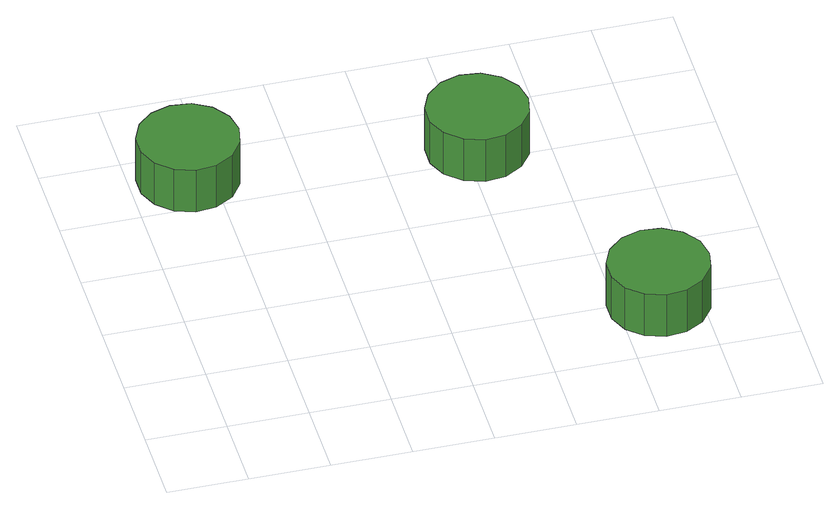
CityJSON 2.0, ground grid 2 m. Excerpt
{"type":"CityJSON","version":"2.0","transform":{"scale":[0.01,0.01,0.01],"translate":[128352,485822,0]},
"CityObjects":{
"tree1":{"type":"SolitaryVegetationObject","attributes":{"function":"something"},"geometry":[{"type":"MultiSurface","lod":"1","boundaries":[[[0,1,2,3,4,5,6,7,8,9,10,11,12,13,14]],[[15,16,17,18,19,20,21,22,23,24,25,26,27,28,29]],[[0,29,28,1]],[[1,28,27,2]],[[2,27,26,3]],[[3,26,25,4]],[[4,25,24,5]],[[5,24,23,6]],[[6,23,22,7]],[[7,22,21,8]],[[8,21,20,9]],[[9,20,19,10]],[[10,19,18,11]],[[11,18,17,12]],[[12,17,16,13]],[[13,16,15,14]],[[14,15,29,0]]]}]},
"tree2":{"type":"SolitaryVegetationObject","attributes":{"function":"something"},"geometry":[{"type":"MultiSurface","lod":"1","boundaries":[[[30,31,32,33,34,35,36,37,38,39,40,41,42,43,44]],[[45,46,47,48,49,50,51,52,53,54,55,56,57,58,59]],[[30,59,58,31]],[[31,58,57,32]],[[32,57,56,33]],[[33,56,55,34]],[[34,55,54,35]],[[35,54,53,36]],[[36,53,52,37]],[[37,52,51,38]],[[38,51,50,39]],[[39,50,49,40]],[[40,49,48,41]],[[41,48,47,42]],[[42,47,46,43]],[[43,46,45,44]],[[44,45,59,30]]]}]},
"tree3":{"type":"SolitaryVegetationObject","attributes":{"function":"something"},"geometry":[{"type":"MultiSurface","lod":"1","boundaries":[[[60,61,62,63,64,65,66,67,68,69,70,71,72,73,74]],[[75,76,77,78,79,80,81,82,83,84,85,86,87,88,89]],[[60,89,88,61]],[[61,88,87,62]],[[62,87,86,63]],[[63,86,85,64]],[[64,85,84,65]],[[65,84,83,66]],[[66,83,82,67]],[[67,82,81,68]],[[68,81,80,69]],[[69,80,79,70]],[[70,79,78,71]],[[71,78,77,72]],[[72,77,76,73]],[[73,76,75,74]],[[74,75,89,60]]]}]}
},
"vertices":[
[266,911,186],[255,961,186],[225,1003,186],[180,1029,186],[128,1034,186],[79,1018,186],[41,984,186],[20,937,186],[20,885,186],[41,838,186],[79,803,186],[128,787,186],[180,792,186],[225,818,186],[255,860,186],[255,860,59],[225,818,59],[180,792,59],[128,787,59],[79,803,59],[41,838,59],[20,885,59],[20,937,59],[41,984,59],[79,1018,59],[128,1034,59],[180,1029,59],[225,1003,59],[255,961,59],[266,911,59],
[946,818,211],[936,869,211],[905,910,211],[861,936,211],[809,942,211],[760,926,211],[721,891,211],[700,844,211],[700,792,211],[721,745,211],[760,710,211],[809,694,211],[861,700,211],[905,726,211],[936,767,211],[936,767,84],[905,726,84],[861,700,84],[809,694,84],[760,710,84],[721,745,84],[700,792,84],[700,844,84],[721,891,84],[760,926,84],[809,942,84],[861,936,84],[905,910,84],[936,869,84],[946,818,84],
[1222,182,188],[1212,233,188],[1181,275,188],[1136,301,188],[1085,306,188],[1036,290,188],[997,255,188],[976,208,188],[976,156,188],[997,109,188],[1036,75,188],[1085,59,188],[1136,64,188],[1181,90,188],[1212,132,188],[1212,132,61],[1181,90,61],[1136,64,61],[1085,59,61],[1036,75,61],[997,109,61],[976,156,61],[976,208,61],[997,255,61],[1036,290,61],[1085,306,61],[1136,301,61],[1181,275,61],[1212,233,61],[1222,182,61]
]}
